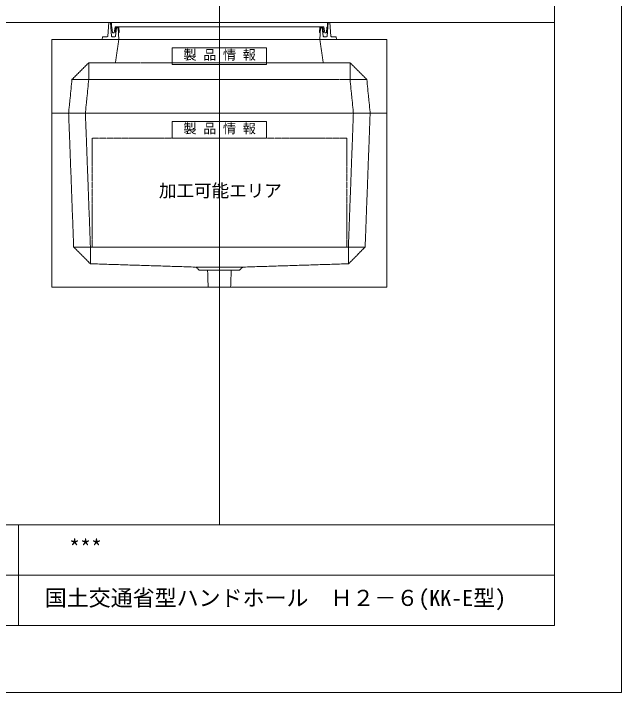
# Model space of a CAD drawing. Units: millimetres, scale not verified. Extents: x -2970 to 2970, y -2100 to 2100.
# Drawn here: x 1156 to 2970, y -2100 to -73 of the extents above; entities that cross this region are included whole.
import ezdxf
from ezdxf.enums import TextEntityAlignment as Align

# ---------------------------------------------------------------- set-up
doc = ezdxf.new("R2010")
doc.units = ezdxf.units.MM
doc.header["$LTSCALE"] = 20
doc.linetypes.add('LONG_DASHED1', pattern=[7, 6, -1])
doc.linetypes.add('LONG_DOUBLE_CHAIN', pattern=[21.8, 18, -1, 0.6, -0.6, 0.6, -1])
for name, color, linetype, lineweight in [('0-0_D-TTL', 7, 'Continuous', 9), ('0-1_Defpoints', 7, 'Continuous', 9), ('0-2_D-TTL-FRAM1', 134, 'Continuous', 9), ('0-3_D-TTL-TXT', 7, 'Continuous', 9), ('0-5_0', 134, 'Continuous', 9), ('0-7_D-STR-STR5', 1, 'LONG_DOUBLE_CHAIN', 9), ('0-8_D-STR', 7, 'LONG_DASHED1', 9), ('0-9_D-STR-STR1', 7, 'LONG_DASHED1', 9), ('0-A_D-STR-STR4', 134, 'Continuous', 9)]:
    doc.layers.add(name, color=color, linetype=linetype, lineweight=lineweight)
doc.styles.add('ＭＳ ゴシック', font='')
doc.styles.get('ＭＳ ゴシック').set_extended_font_data('MS Gothic')

# ---------------------------------------------------------------- blocks, each defined once
blk = doc.blocks.new('A$C4DE05FD1')
at = {"layer": '0-0_D-TTL', "color": 134}
for p in [(114800, 76000), (4000, 4000)]:
    blk.add_line(p, (114800, 4000), dxfattribs=at)
at = {"layer": '0-1_Defpoints', "color": 134}
for p in [(118800, 84000), (0, 0)]:
    blk.add_line(p, (118800, 0), dxfattribs=at)
at = {"layer": '0-2_D-TTL-FRAM1'}
for p, q in [((38800, 10000), (114800, 10000)), ((82800, 10000), (82800, 4000)), ((64800, 7000), (114800, 7000))]:
    blk.add_line(p, q, dxfattribs=at)
blk = doc.blocks.new('A$C284D0AE2')
at = {"layer": '0-A_D-STR-STR4'}
for p, q in [((-6600, 1000), (-6655.6, 197.2)), ((-6500, 1000), (-6600, 1000)), ((-6442.7, 197.2), (-6500, 1000)), ((-6450, 1000), (-6450, 740)), ((-6450, 740), (-6438.3, 740)), ((-6418.4, 721.8), (-6390, 400)), ((-6290, 400), (-6230, 740)), ((-6230, 740), (6230, 740)), ((-6180, 740), (-6212.4, 401.3)), ((-6140, 680), (-6195.9, 195.4)), ((-6000, 740), (-6180, 740)), ((-6040, 680), (-6140, 680)), ((-6000, 0), (-6040, 680)), ((-5983.5, 401.3), (-6000, 740)), ((6000, 740), (6180, 740)), ((6180, 740), (6212.4, 401.3)), ((-6980, 160), (-7000, 0)), ((-7000, 0), (7000, 0)), ((-6695.5, 160), (-6980, 160)), ((-6235.7, 160), (-6402.8, 160)), ((-6390, 400), (-6290, 400)), ((-6212.4, 401.3), (-6172.2, 401.3)), ((-6023.6, 401.3), (-5983.5, 401.3)), ((6212.4, 401.3), (6172.2, 401.3)), ((6235.7, 160), (6402.8, 160)), ((6695.5, 160), (6980, 160)), ((6980, 160), (7000, 0))]:
    blk.add_line(p, q, dxfattribs=at)
for points in [[(-6450, 1000), (6450, 1000), (6450, 740), (6438.3, 740)], [(6442.7, 197.2), (6500, 1000), (6600, 1000), (6655.6, 197.2)], [(6023.6, 401.3), (5983.5, 401.3), (6000, 740)], [(6000, 0), (6040, 680), (6140, 680), (6195.9, 195.4)], [(6418.4, 721.8), (6390, 400), (6290, 400), (6230, 740)]]:
    blk.add_lwpolyline(points, dxfattribs=at)
for centre, radius, start, end in [((-6438.3, 720), 20, 5.04245, 90), ((6438.3, 720), 20, 90, 174.95755), ((-6695.5, 200), 40, 270, 356.0372), ((-6402.8, 200), 40, 184.08562, 270), ((-6235.7, 200), 40, 270, 353.41806), ((6235.7, 200), 40, 186.58194, 270), ((6402.8, 200), 40, 270, 355.91438), ((6695.5, 200), 40, 183.9628, 270)]:
    blk.add_arc(centre, radius, start, end, dxfattribs=at)
blk = doc.blocks.new('A$C3FC15DFF')
at = {"layer": '0-9_D-STR-STR1', "linetype": 'Continuous'}
blk.add_lwpolyline([(-2820, 0), (2820, 0), (2820, -1000), (-2820, -1000)], close=True, dxfattribs=at)
at = {"layer": '0-9_D-STR-STR1', "style": 'ＭＳ ゴシック'}
blk.add_text('製 品 情 報', height=577.3, dxfattribs=at).set_placement((-2149.6, -882.5), align=Align.BOTTOM_LEFT)
blk = doc.blocks.new('A$C6C8E617F')
at = {"layer": '0-8_D-STR'}
for p, q in [((-6000, 4400), (-6200, 3000)), ((6000, 4400), (6200, 3000)), ((-8800, 2000), (-7800, 3000)), ((-7800, 3000), (7800, 3000)), ((-7800, 2000), (-7800, 3000)), ((8800, 2000), (7800, 3000)), ((7800, 2000), (7800, 3000)), ((-8800, 2000), (-9000, 0)), ((-8800, 2000), (8800, 2000)), ((-7800, 2000), (-8000, 0)), ((7800, 2000), (8000, 0)), ((8800, 2000), (9000, 0))]:
    blk.add_line(p, q, dxfattribs=at)
at = {"layer": '0-8_D-STR', "linetype": 'Continuous'}
for p in [(10000, 4400), (-10000, 0)]:
    blk.add_line(p, (10000, 0), dxfattribs=at)
blk.add_lwpolyline([(-10000, 0), (-10000, 4400), (10000, 4400)], dxfattribs=at)
at = {"layer": '0-9_D-STR-STR1'}
blk.add_blockref('A$C3FC15DFF', (0, 3900), dxfattribs=at)
blk = doc.blocks.new('A$C668400B2')
at = {"layer": '0-7_D-STR-STR5'}
for p, q in [((7600, -1500), (7600, -8000)), ((7600, -8000), (-7600, -8000))]:
    blk.add_line(p, q, dxfattribs=at)
blk.add_lwpolyline([(7600, -1500), (-7600, -1500), (-7600, -8000)], dxfattribs=at)
at = {"layer": '0-8_D-STR', "linetype": 'Continuous'}
for p, q in [((-10000, 0), (10000, 0)), ((-10000, -10400), (-10000, 0)), ((10000, -10400), (10000, 0)), ((-10000, -10400), (10000, -10400))]:
    blk.add_line(p, q, dxfattribs=at)
at = {"layer": '0-8_D-STR'}
for p, q in [((-9000, 0), (-8700, -8000)), ((-8000, 0), (-7700, -8000)), ((8000, 0), (7700, -8000)), ((9000, 0), (8700, -8000)), ((-7700, -9000), (-8700, -8000)), ((8700, -8000), (-8700, -8000)), ((-7700, -9000), (-7700, -8000)), ((7700, -9000), (8700, -8000)), ((7700, -9000), (7700, -8000)), ((-7700, -9000), (-1400, -9200)), ((-1200, -9380), (-1400, -9200)), ((1400, -9200), (-1400, -9200)), ((1200, -9380), (1400, -9200)), ((7700, -9000), (1400, -9200)), ((1200, -9380), (-1200, -9380)), ((-672, -10400), (-705, -9380)), ((672, -10400), (705, -9380))]:
    blk.add_line(p, q, dxfattribs=at)
at = {"layer": '0-9_D-STR-STR1'}
blk.add_blockref('A$C3FC15DFF', (0, -500), dxfattribs=at)

msp = doc.modelspace()

# ---------------------------------------------------------------- linework, layer by layer
at = {"layer": '0-5_0'}
for p, q in [((1770, -1600), (1770, 1700)), ((-1030, -100), (2769.99, -100))]:
    msp.add_line(p, q, dxfattribs=at)

# ---------------------------------------------------------------- block references
at = {"layer": '0-0_D-TTL', "xscale": 0.05, "yscale": 0.05}
msp.add_blockref('A$C4DE05FD1', (-2970, -2100), dxfattribs=at)
at = {"layer": '0-8_D-STR', "xscale": 0.05, "yscale": 0.05}
for name in ['A$C6C8E617F', 'A$C668400B2']:
    msp.add_blockref(name, (1770, -370), dxfattribs=at)
at = {"layer": '0-A_D-STR-STR4', "xscale": 0.05, "yscale": 0.05}
msp.add_blockref('A$C284D0AE2', (1770, -150), dxfattribs=at)

# ---------------------------------------------------------------- texts
at = {"layer": '0-3_D-TTL-TXT', "style": 'ＭＳ ゴシック'}
for s, p in [('***', (1321.32, -1706.2)), ('国土交通省型ハンドホール\u3000Ｈ２－６(KK-E型)', (1248.71, -1856.2))]:
    msp.add_text(s, height=48.09, dxfattribs=at).set_placement(p, align=Align.BOTTOM_LEFT)
at = {"layer": '0-7_D-STR-STR5', "style": 'ＭＳ ゴシック'}
msp.add_text('加工可能エリア', height=38.42, dxfattribs=at).set_placement((1589.52, -632.45), align=Align.BOTTOM_LEFT)

doc.saveas('drawing.dxf')
